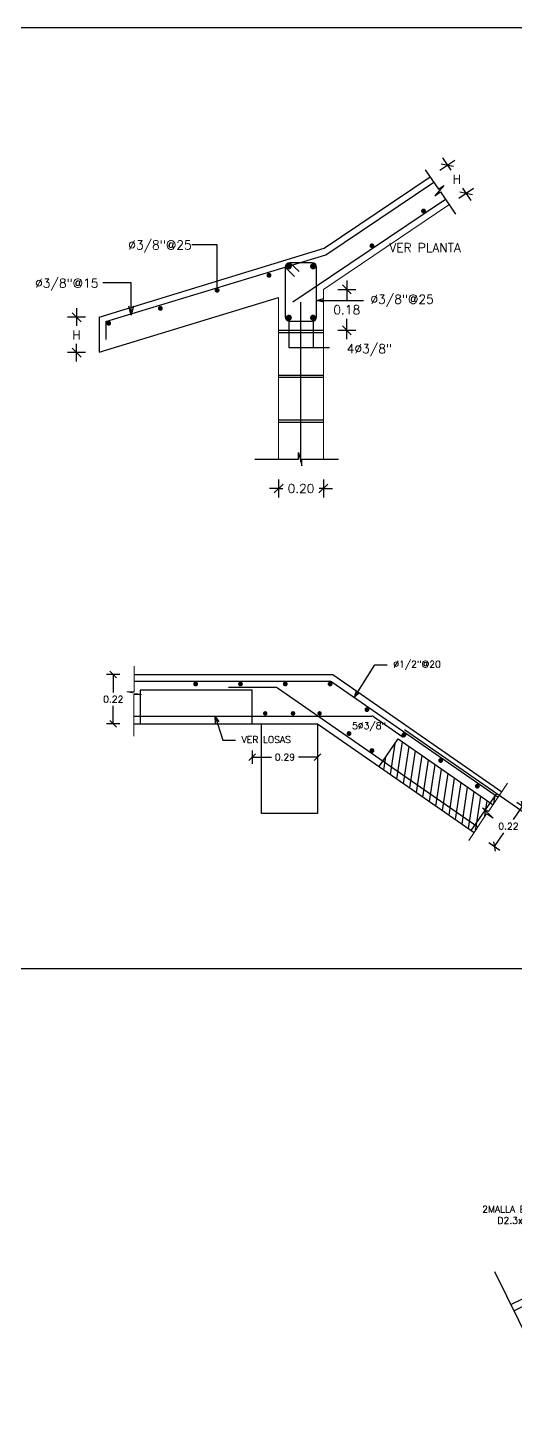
# Model space of a CAD drawing. Header units: metres. Extents: x -44 to 358, y -246 to 48.
# Drawn here: x 22.77 to 24.94, y -8.4 to -2.26 of the extents above; entities that cross this region are included whole.
import ezdxf

# ---------------------------------------------------------------- set-up
doc = ezdxf.new("R2010")
doc.units = ezdxf.units.M
doc.header["$LTSCALE"] = 0.3
doc.header["$PDMODE"] = 3
for name, pattern in [('CONTINU', [0]), ('CONTINUA', [0]), ('HIDDEN', [9.525, 6.35, -3.175])]:
    doc.linetypes.add(name, pattern=pattern)
for name, color, linetype in [('ACERO', 5, 'Continuous'), ('BP', 3, 'Continuous'), ('DIMTEXTO', 4, 'Continuous'), ('HATCH', 8, 'Continuous'), ('MALLA', 2, 'Continuous'), ('SECCION', 1, 'Continuous')]:
    doc.layers.add(name, color=color, linetype=linetype)
for name, color, linetype, lineweight in [('corte', 7, 'Continuous', 30), ('DETALLES', 7, 'Continuous', 20), ('VIGAS', 1, 'HIDDEN', 15)]:
    doc.layers.add(name, color=color, linetype=linetype, lineweight=lineweight)
doc.styles.add('RomanS', font='romans.shx')
doc.styles.add('SMPLEX', font='simplex.shx')
doc.dimstyles.new('D-15', dxfattribs={"dimscale": 0.15, "dimtxt": 0.2, "dimasz": 0.2, "dimexe": 0.18, "dimexo": 0.2, "dimgap": 0.1, "dimtad": 0, "dimtih": 1, "dimtoh": 1, "dimzin": 0, "dimdsep": 46, "dimtxsty": 'SMPLEX', "dimblk": 'OBLIQUE', "dimcen": 0.09, "dimdle": 0.2, "dimclrd": 4, "dimclre": 4, "dimclrt": 4, "dimadec": 0, "dimazin": 0, "dimtfac": 1, "dimtofl": 0, "dimtmove": 0, "dimatfit": 3, "dimldrblk": 'OPEN30', "dimfxl": 1, "dimtolj": 1, "dimtzin": 0, "dimarcsym": 0})
doc.dimstyles.new('DIM-15', dxfattribs={"dimscale": 0.15, "dimtxt": 0.2, "dimasz": 0.2, "dimexe": 0.2, "dimexo": 0.1, "dimgap": 0.1, "dimtad": 0, "dimtih": 1, "dimtoh": 1, "dimzin": 0, "dimdsep": 46, "dimtxsty": 'RomanS', "dimblk1": 'OBLIQUE', "dimblk2": 'OBLIQUE', "dimsah": 1, "dimcen": 0.09, "dimclrd": 4, "dimclre": 4, "dimclrt": 4, "dimadec": 0, "dimazin": 0, "dimtfac": 1, "dimtofl": 0, "dimtmove": 1, "dimatfit": 3, "dimldrblk": 'OBLIQUE', "dimfxl": 0.2, "dimfxlon": 1, "dimtolj": 1, "dimtzin": 0, "dimarcsym": 0})
doc.dimstyles.new('DIM-20', dxfattribs={"dimscale": 0.2, "dimtxt": 0.2, "dimasz": 0.2, "dimexe": 0.2, "dimexo": 0.2, "dimgap": 0.1, "dimtad": 0, "dimtih": 1, "dimtoh": 1, "dimzin": 0, "dimdsep": 46, "dimtxsty": 'SMPLEX', "dimblk1": 'OBLIQUE', "dimblk2": 'OBLIQUE', "dimsah": 1, "dimcen": 0.2, "dimdle": 0.2, "dimclrd": 4, "dimclre": 4, "dimclrt": 4, "dimadec": 0, "dimazin": 0, "dimtfac": 1, "dimtmove": 1, "dimatfit": 3, "dimldrblk": 'OPEN30', "dimfxl": 0.2, "dimfxlon": 1, "dimtolj": 1, "dimtzin": 0, "dimarcsym": 0})
pattern_1 = [(81.40018, (-5.57818, -19.84356), (-0.03139303, 0.004747647), [])]

# ---------------------------------------------------------------- blocks, each defined once
blk = doc.blocks.new('_OBLIQUE')
at = {"color": 0, "linetype": 'ByBlock'}
blk.add_line((-0.5, -0.5), (0.5, 0.5), dxfattribs=at)
blk = doc.blocks.new('*D412')
at = {"layer": 'DEFPOINTS', "color": 0, "transparency": 16777216}
for p in [(23.8855, -4.1883), (24.0855, -4.1883), (24.0855, -4.32)]:
    blk.add_point(p, dxfattribs=at)
at = {"layer": 'DIMTEXTO', "color": 4, "lineweight": -2, "transparency": 16777216}
for p, q in [((23.8855, -4.28), (23.8855, -4.36)), ((24.0855, -4.28), (24.0855, -4.36)), ((23.8855, -4.32), (23.8455, -4.32)), ((23.8855, -4.32), (23.9045, -4.32)), ((24.0855, -4.32), (24.0664, -4.32)), ((24.0855, -4.32), (24.1255, -4.32))]:
    blk.add_line(p, q, dxfattribs=at)
at = {"layer": 'DIMTEXTO', "color": 4, "lineweight": -2, "transparency": 16777216, "xscale": 0.04000000000000001, "yscale": 0.04000000000000001, "zscale": 0.04000000000000001}
blk.add_blockref('_OBLIQUE', (23.8855, -4.32), dxfattribs=at)
at = {"layer": 'DIMTEXTO', "color": 4, "lineweight": -2, "transparency": 16777216, "xscale": 0.04000000000000001, "yscale": 0.04000000000000001, "zscale": 0.04000000000000001, "rotation": 180}
blk.add_blockref('_OBLIQUE', (24.0855, -4.32), dxfattribs=at)
at = {"layer": 'DIMTEXTO', "color": 4, "transparency": 16777216, "insert": (23.9855, -4.32), "char_height": 0.04, "attachment_point": 5, "style": 'SMPLEX'}
blk.add_mtext('\\A1;0.20', dxfattribs=at)
blk = doc.blocks.new('_Open30')
at = {"color": 0, "lineweight": -2}
for p, q in [((-1, 0.27), (0, 0)), ((0, 0), (-1, -0.27)), ((0, 0), (-1, 0))]:
    blk.add_line(p, q, dxfattribs=at)
blk = doc.blocks.new('*D413')
at = {"layer": 'DEFPOINTS', "color": 0, "transparency": 16777216}
for p in [(24.0855, -3.4305), (24.1901, -3.4305), (23.9855, -3.6132)]:
    blk.add_point(p, dxfattribs=at)
at = {"layer": 'DIMTEXTO', "color": 4, "lineweight": -2, "transparency": 16777216}
for p, q in [((24.1501, -3.4305), (24.2301, -3.4305)), ((24.1901, -3.3905), (24.1901, -3.4819)), ((24.1901, -3.6532), (24.1901, -3.5619)), ((24.1501, -3.6132), (24.2301, -3.6132))]:
    blk.add_line(p, q, dxfattribs=at)
at = {"layer": 'DIMTEXTO', "color": 4, "lineweight": -2, "transparency": 16777216, "xscale": 0.04000000000000001, "yscale": 0.04000000000000001, "zscale": 0.04000000000000001}
for p, rotation in [((24.1901, -3.4305), 90), ((24.1901, -3.6132), 270)]:
    blk.add_blockref('_OBLIQUE', p, dxfattribs=dict(at, rotation=rotation))
at = {"layer": 'DIMTEXTO', "color": 4, "transparency": 16777216, "insert": (24.1901, -3.5219), "char_height": 0.04, "attachment_point": 5, "style": 'SMPLEX'}
blk.add_mtext('\\A1;0.18', dxfattribs=at)
blk = doc.blocks.new('*D556')
at = {"layer": 'DEFPOINTS', "color": 0, "transparency": 16777216}
for p in [(24.5106, -2.9628), (24.7226, -3.0008), (24.5945, -3.0872)]:
    blk.add_point(p, dxfattribs=at)
at = {"layer": 'DIMTEXTO', "color": 4, "lineweight": -2, "transparency": 16777216}
for p, q in [((24.6055, -2.8988), (24.6718, -2.8541)), ((24.6163, -2.8433), (24.6536, -2.8986)), ((24.6894, -3.0231), (24.7557, -2.9784)), ((24.7449, -3.0339), (24.7076, -2.9786))]:
    blk.add_line(p, q, dxfattribs=at)
at = {"layer": 'DIMTEXTO', "color": 4, "lineweight": -2, "transparency": 16777216, "xscale": 0.04000000000000001, "yscale": 0.04000000000000001, "zscale": 0.04000000000000001}
for p, rotation in [((24.6387, -2.8764), 123.9999999999959), ((24.7226, -3.0008), 303.9999999999959)]:
    blk.add_blockref('_OBLIQUE', p, dxfattribs=dict(at, rotation=rotation))
at = {"layer": 'DIMTEXTO', "color": 4, "transparency": 16777216, "insert": (24.6806, -2.9386), "char_height": 0.04, "attachment_point": 5, "style": 'SMPLEX'}
blk.add_mtext('\\A1;H', dxfattribs=at)
blk = doc.blocks.new('*D407')
at = {"layer": 'DEFPOINTS', "color": 0, "linetype": 'Continuous', "transparency": 16777216}
for p in [(23.1479, -5.1511), (23.2407, -5.1511), (23.2392, -5.3711)]:
    blk.add_point(p, dxfattribs=at)
at = {"layer": 'DIMTEXTO', "color": 4, "linetype": 'Continuous', "lineweight": -2, "transparency": 16777216}
for p, q in [((23.1779, -5.1511), (23.1179, -5.1511)), ((23.1479, -5.1511), (23.1479, -5.2311)), ((23.1479, -5.3711), (23.1479, -5.2911)), ((23.1779, -5.3711), (23.1179, -5.3711))]:
    blk.add_line(p, q, dxfattribs=at)
at = {"layer": 'DIMTEXTO', "color": 4, "linetype": 'Continuous', "lineweight": -2, "transparency": 16777216, "xscale": 0.03, "yscale": 0.03, "zscale": 0.03}
for p, rotation in [((23.1479, -5.1511), 90), ((23.1479, -5.3711), 270)]:
    blk.add_blockref('_OBLIQUE', p, dxfattribs=dict(at, rotation=rotation))
at = {"layer": 'DIMTEXTO', "color": 4, "linetype": 'Continuous', "lineweight": 0, "transparency": 16777216, "insert": (23.1479, -5.2611), "char_height": 0.03, "attachment_point": 5, "style": 'RomanS'}
blk.add_mtext('\\A1;0.22', dxfattribs=at)
blk = doc.blocks.new('*D554')
at = {"layer": 'DEFPOINTS', "color": 0, "linetype": 'Continuous', "transparency": 16777216}
for p in [(24.8814, -5.6744), (24.7567, -5.8557), (24.8486, -5.9189)]:
    blk.add_point(p, dxfattribs=at)
at = {"layer": 'DIMTEXTO', "color": 4, "linetype": 'Continuous', "lineweight": -2, "transparency": 16777216}
for p, q in [((24.9733, -5.7377), (24.9316, -5.7983)), ((24.9486, -5.7207), (24.9981, -5.7547)), ((24.8486, -5.9189), (24.8903, -5.8583)), ((24.8239, -5.9019), (24.8733, -5.9359))]:
    blk.add_line(p, q, dxfattribs=at)
at = {"layer": 'DIMTEXTO', "color": 4, "linetype": 'Continuous', "lineweight": -2, "transparency": 16777216, "xscale": 0.03, "yscale": 0.03, "zscale": 0.03}
for p, rotation in [((24.9733, -5.7377), 55.46447371780808), ((24.8486, -5.9189), 235.4644737178081)]:
    blk.add_blockref('_OBLIQUE', p, dxfattribs=dict(at, rotation=rotation))
at = {"layer": 'DIMTEXTO', "color": 4, "linetype": 'Continuous', "lineweight": 0, "transparency": 16777216, "insert": (24.911, -5.8283), "char_height": 0.03, "attachment_point": 5, "style": 'RomanS'}
blk.add_mtext('\\A1;0.22', dxfattribs=at)
blk = doc.blocks.new('*D561')
at = {"layer": 'DEFPOINTS', "color": 0, "linetype": 'Continuous', "transparency": 16777216}
for p in [(23.7683, -5.3711), (24.0594, -5.3711), (23.7683, -5.5197)]:
    blk.add_point(p, dxfattribs=at)
at = {"layer": 'DIMTEXTO', "color": 4, "linetype": 'Continuous', "lineweight": -2, "transparency": 16777216}
for p, q in [((23.7683, -5.4897), (23.7683, -5.5497)), ((23.7683, -5.5197), (23.8539, -5.5197)), ((24.0594, -5.5197), (23.9739, -5.5197)), ((24.0594, -5.4897), (24.0594, -5.5497))]:
    blk.add_line(p, q, dxfattribs=at)
at = {"layer": 'DIMTEXTO', "color": 4, "linetype": 'Continuous', "lineweight": -2, "transparency": 16777216, "xscale": 0.03, "yscale": 0.03, "zscale": 0.03, "rotation": 180}
blk.add_blockref('_OBLIQUE', (23.7683, -5.5197), dxfattribs=at)
at = {"layer": 'DIMTEXTO', "color": 4, "linetype": 'Continuous', "lineweight": -2, "transparency": 16777216, "xscale": 0.03, "yscale": 0.03, "zscale": 0.03}
blk.add_blockref('_OBLIQUE', (24.0594, -5.5197), dxfattribs=at)
at = {"layer": 'DIMTEXTO', "color": 4, "linetype": 'Continuous', "lineweight": 0, "transparency": 16777216, "insert": (23.9139, -5.5197), "char_height": 0.03, "attachment_point": 5, "style": 'RomanS'}
blk.add_mtext('\\A1;0.29', dxfattribs=at)
blk = doc.blocks.new('*D562')
at = {"layer": 'DEFPOINTS', "color": 0, "transparency": 16777216}
for p in [(22.9841, -3.5553), (23.0854, -3.5553), (23.0854, -3.7131)]:
    blk.add_point(p, dxfattribs=at)
at = {"layer": 'DIMTEXTO', "color": 4, "lineweight": -2, "transparency": 16777216}
for p, q in [((23.0241, -3.5553), (22.9441, -3.5553)), ((22.9841, -3.5153), (22.9841, -3.5942)), ((22.9841, -3.7531), (22.9841, -3.6742)), ((23.0241, -3.7131), (22.9441, -3.7131))]:
    blk.add_line(p, q, dxfattribs=at)
at = {"layer": 'DIMTEXTO', "color": 4, "lineweight": -2, "transparency": 16777216, "xscale": 0.04000000000000001, "yscale": 0.04000000000000001, "zscale": 0.04000000000000001}
for p, rotation in [((22.9841, -3.5553), 90), ((22.9841, -3.7131), 270)]:
    blk.add_blockref('_OBLIQUE', p, dxfattribs=dict(at, rotation=rotation))
at = {"layer": 'DIMTEXTO', "color": 4, "transparency": 16777216, "insert": (22.9841, -3.6342), "char_height": 0.04, "attachment_point": 5, "style": 'SMPLEX'}
blk.add_mtext('\\A1;H', dxfattribs=at)

msp = doc.modelspace()

# ---------------------------------------------------------------- hatches: boundary and pattern name
at = {"layer": 'HATCH'}
h = msp.add_hatch(dxfattribs=at)
h.set_pattern_fill('ANSI31', color=256, scale=0.01, angle=36.40018224)
h.set_pattern_definition(pattern_1)
h.paths.add_polyline_path([(24.83017, -5.724039), (24.4195723, -5.4387155), (24.3339752, -5.5618949), (24.744573, -5.8472183)])
h = msp.add_hatch(dxfattribs=at)
h.set_pattern_fill('ANSI31', color=256, scale=0.01, angle=36.40018224)
h.set_pattern_definition(pattern_1)
h.paths.add_polyline_path([(24.8428138, -5.7922967), (24.8071276, -5.7571985), (24.744573, -5.8472183), (24.7576911, -5.8563341), (24.813686, -5.772777)])
h.paths.add_polyline_path([(24.8217986, -5.7634303), (24.8703076, -5.6910437), (24.8587024, -5.6829792), (24.8088343, -5.7547424)])

# ---------------------------------------------------------------- linework, layer by layer
at = {"layer": 'ACERO'}
for p, q in [((24.0964252, -3.2764562), (24.577884, -2.9517081)), ((23.1154484, -3.5747888), (24.0964252, -3.2764562)), ((23.9379683, -3.3131615, 0.4671289), (23.9781364, -3.3514404, 0.4671289)), ((23.9192628, -3.3364015, 0.4671289), (23.9572397, -3.3725924, 0.4671289)), ((23.985451, -4.2009222), (23.985451, -3.4876456)), ((23.1154484, -3.5747888), (23.1154485, -3.6550038)), ((23.2407125, -5.1811053), (24.1142514, -5.1811053)), ((23.6615901, -5.2077905), (23.8716473, -5.2077905)), ((23.880207, -5.2104726), (24.7741967, -5.8317041)), ((24.1228111, -5.1837874), (24.8647399, -5.6993521)), ((23.2391765, -5.3363067), (24.301063, -5.3363067)), ((24.3096228, -5.3389888), (24.4421548, -5.431085)), ((24.9357699, -7.9922355), (26.0550756, -7.4415771))]:
    msp.add_line(p, q, dxfattribs=at)
msp.add_lwpolyline([(24.629976, -3.0289377), (23.9495971, -3.487859)], dxfattribs=at)
for points, const_width in [([(24.5268033, -3.0806426, -1), (24.5376033, -3.0806426, -1)], 0.0108), ([(24.2966338, -3.2358938, -1), (24.3074338, -3.2358938, -1)], 0.0108), ([(23.9246404, -3.3278355, 1), (23.9381404, -3.3278355, 1)], 0.0135), ([(24.0462616, -3.3278355, -1), (24.0327616, -3.3278355, -1)], 0.0135), ([(23.8376137, -3.3678341, -1), (23.8484137, -3.3678341, -1)], 0.0108), ([(23.6060371, -3.434768, -1), (23.6168371, -3.434768, -1)], 0.0108), ([(23.3529554, -3.5155761, -1), (23.3637554, -3.5155761, -1)], 0.0108), ([(23.9246404, -3.557121, -1), (23.9381404, -3.557121, -1)], 0.0135), ([(24.0462616, -3.557121, 1), (24.0327616, -3.557121, 1)], 0.0135), ([(23.1222256, -3.5820884, -1), (23.1330256, -3.5820884, -1)], 0.0108), ([(23.5101181, -5.1930977, -1), (23.5209181, -5.1930977, -1)], 0.0108), ([(23.7101181, -5.1930977, -1), (23.7209181, -5.1930977, -1)], 0.0108), ([(23.9101181, -5.1930977, -1), (23.9209181, -5.1930977, -1)], 0.0108), ([(24.1101181, -5.1930977, -1), (24.1209181, -5.1930977, -1)], 0.0108), ([(23.8310114, -5.323643, -1), (23.8211345, -5.3252074, -1)], 0.01), ([(23.9549609, -5.323643, -1), (23.945084, -5.3252074, -1)], 0.01), ([(24.0734022, -5.323643, -1), (24.0635253, -5.3252074, -1)], 0.01), ([(24.2743383, -5.3075779, -1), (24.2851383, -5.3075779, -1)], 0.0108), ([(24.1945633, -5.4146206, -1), (24.2053633, -5.4146206, -1)], 0.0108), ([(24.4390915, -5.4209639, -1), (24.4498915, -5.4209639, -1)], 0.0108), ([(24.2969299, -5.4905887, -1), (24.3077299, -5.4905887, -1)], 0.0108), ([(24.6031527, -5.5350242, -1), (24.6139527, -5.5350242, -1)], 0.0108), ([(24.767071, -5.6496142, -1), (24.777871, -5.6496142, -1)], 0.0108)]:
    msp.add_lwpolyline(points, format="xyb", close=True, dxfattribs=dict(at, const_width=const_width))
msp.add_lwpolyline([(23.935451, -3.5732426), (24.035451, -3.5732426, 0.414213562), (24.055451, -3.5532426), (24.055451, -3.3317139, 0.414213562), (24.035451, -3.3117139), (23.935451, -3.3117139, 0.414213562), (23.915451, -3.3317139), (23.915451, -3.5532426, 0.414213562)], format="xyb", close=True, dxfattribs=at)
for centre in [(23.8716473, -5.2227905), (24.1142514, -5.1961053), (24.301063, -5.3513067)]:
    msp.add_arc(centre, 0.015, 55.20464681, 90, dxfattribs=at)
at = {"layer": 'BP'}
for points in [[(24.5403565, -2.8960713), (24.5988344, -2.9827683), (24.6233799, -2.9662122), (24.5827006, -3.0121612), (24.6074157, -2.9954907), (24.6745571, -3.0950319)], [(23.7792016, -4.1883024), (23.9745451, -4.1883024), (23.9745451, -4.1586952), (23.9898911, -4.2181142), (23.9898911, -4.1883024), (24.1532665, -4.1883024)], [(25.1375397, -8.4023665), (25.020722, -8.1649148), (24.9878643, -8.1810796), (25.0474504, -8.1258874), (25.0104717, -8.1440796), (24.8504386, -7.8187854)]]:
    msp.add_lwpolyline(points, dxfattribs=at)
at = {"layer": 'corte'}
msp.add_line((24.9225268, -7.9653167), (26.0616971, -7.4048856), dxfattribs=at)
at = {"layer": 'DIMTEXTO', "ltscale": 0.0025}
msp.add_line((24.0395116, -3.557121), (24.0395116, -3.6904562), dxfattribs=at)
at = {"layer": 'DIMTEXTO', "color": 4}
msp.add_lwpolyline([(23.6114371, -3.434768), (23.6114371, -3.2319137), (23.4983119, -3.2319137)], dxfattribs=at)
at = {"layer": 'DIMTEXTO'}
msp.add_lwpolyline([(23.9313904, -3.557121), (23.9313904, -3.6904562), (24.1133076, -3.6904562)], dxfattribs=at)
at = {"layer": 'HATCH'}
for p, q in [((23.885451, -3.6132426), (24.085451, -3.6132426)), ((23.885451, -3.6232426), (24.085451, -3.6232426)), ((23.885451, -3.8132426), (24.085451, -3.8132426)), ((23.885451, -3.8232426), (24.085451, -3.8232426)), ((23.885451, -4.0132426), (24.085451, -4.0132426)), ((23.885451, -4.0232426), (24.085451, -4.0232426))]:
    msp.add_line(p, q, dxfattribs=at)
at = {"layer": 'MALLA'}
msp.add_lwpolyline([(29.2905005, -6.4648567), (21.515327, -6.4648567), (21.515327, -2.2610105), (29.2905005, -2.2610105)], close=True, dxfattribs=at)
at = {"layer": 'SECCION', "linetype": 'CONTINU'}
for p, q in [((24.0889024, -3.247247), (24.5619905, -2.928145)), ((23.0854484, -3.5553066), (24.0889024, -3.247247)), ((23.0854485, -3.7108947), (23.885451, -3.467575)), ((23.0854484, -3.5553066), (23.0854485, -3.7108947)), ((23.2407125, -5.1511053), (24.1283515, -5.1511053)), ((24.1283515, -5.1511053), (24.8814431, -5.674427)), ((23.2407125, -5.3711053), (24.0594175, -5.3711053)), ((24.0594175, -5.3711053), (24.7576911, -5.8563341))]:
    msp.add_line(p, q, dxfattribs=at)
at = {"layer": 'SECCION', "color": 8, "linetype": 'CONTINU', "ltscale": 0.001}
for p, q in [((23.7682949, -5.2211053), (23.2682949, -5.2211053)), ((23.2682949, -5.2211053), (23.2682949, -5.3711053)), ((23.7682949, -5.3711053), (23.7682949, -5.2211053)), ((23.8094175, -5.7711053), (23.8094175, -5.3711053)), ((24.0594175, -5.3711053), (24.0594175, -5.7711053)), ((25.0252134, -5.7986874), (24.4481046, -5.3976558)), ((24.3339752, -5.5618949), (24.4195723, -5.4387155)), ((24.4195723, -5.4387155), (24.8432882, -5.7331548)), ((24.744573, -5.8472183), (24.8587024, -5.6829792)), ((24.0594175, -5.7711053), (23.8094175, -5.7711053))]:
    msp.add_line(p, q, dxfattribs=at)
at = {"layer": 'VIGAS', "linetype": 'CONTINUA'}
for points in [[(24.6458695, -3.0525007), (24.085451, -3.4305077), (24.085451, -4.1883024)], [(23.885451, -3.467575), (23.885451, -4.1883024)]]:
    msp.add_lwpolyline(points, dxfattribs=at)
at = {"layer": 'VIGAS', "color": 3, "linetype": 'Continuous'}
for points in [[(23.2407125, -5.1128894), (23.2407125, -5.2280757), (23.2092243, -5.2280757), (23.2742399, -5.2403564), (23.2391765, -5.2403564), (23.2391765, -5.4267601)], [(24.9075884, -5.6354122), (24.8217986, -5.7634303), (24.7956408, -5.7459009), (24.8428138, -5.7922967), (24.813686, -5.772777), (24.7340588, -5.8915989)]]:
    msp.add_lwpolyline(points, dxfattribs=at)

# ---------------------------------------------------------------- texts
at = {"layer": 'DETALLES', "color": 4, "insert": (23.8306005, -5.4416648), "char_height": 0.03, "attachment_point": 5, "style": 'SMPLEX'}
msp.add_mtext('\\A1;VER LOSAS', dxfattribs=at)
at = {"layer": 'DIMTEXTO', "color": 4, "attachment_point": 5, "style": 'SMPLEX'}
for s, insert, char_height in [('\\A1;{\\Fromans|c0;%%C3/8"@25}', (23.3561907, -3.2392724, 0.211124), 0.04), ('{\\Fromans|c0;VER PLANTA}', (24.5392257, -3.2444999), 0.04), ('\\A1;{\\Fromans|c0;%%C3/8"@15}', (22.9406016, -3.4096886, 0.211124), 0.04), ('\\A1;{\\Fromans|c0;%%C3/8"@25}', (24.4366739, -3.4814375, 0.211124), 0.04), ('\\A1;{\\Fromans|c0;4%%C3/8"}', (24.2908942, -3.7024511, 0.211124), 0.04), ('5%%C3/8"', (24.2895663, -5.3846161), 0.03), ('{\\fSimplex|b0|i0|c0|p2;2MALLA ELECTRO-SOLDADA\\PD2.3xD2.3-100x100}', (25.0692437, -7.5640368, -0.5410026), 0.03)]:
    msp.add_mtext(s, dxfattribs=dict(at, insert=insert, char_height=char_height))
at = {"layer": 'DIMTEXTO', "insert": (24.3974193, -5.1093455), "char_height": 0.03, "attachment_point": 4, "style": 'RomanS'}
msp.add_mtext('%%C1/2"@20', dxfattribs=at)

# ---------------------------------------------------------------- dimensions: what is measured, and where the dimension line sits
at = {"layer": 'DIMTEXTO'}
dim = msp.add_aligned_dim(p1=(24.5106068, -2.9628038), p2=(24.5944858, -3.0871594), distance=0.1544784, text='H', dimstyle='DIM-20', dxfattribs=at)
dim.commit()
dim.dimension.update_dxf_attribs({"geometry": '*D556', "text_midpoint": (24.6806146, -2.9385984)})
dim = msp.add_linear_dim(base=(24.190149, -3.4305077), p1=(23.985451, -3.6132426), p2=(24.085451, -3.4305077), angle=90, dimstyle='DIM-20', dxfattribs=at)
dim.commit()
dim.dimension.update_dxf_attribs({"geometry": '*D413', "text_midpoint": (24.190149, -3.5218751)})
dim = msp.add_linear_dim(base=(22.9841286, -3.5553066), p1=(23.0854485, -3.7130677), p2=(23.0854484, -3.5553066), angle=90, text='H', dimstyle='DIM-20', dxfattribs=at)
dim.commit()
dim.dimension.update_dxf_attribs({"geometry": '*D562', "text_midpoint": (22.9841286, -3.6341872)})
dim = msp.add_linear_dim(base=(24.085451, -4.3200491), p1=(23.885451, -4.1883024), p2=(24.085451, -4.1883024), dimstyle='DIM-20', dxfattribs=at)
dim.commit()
dim.dimension.update_dxf_attribs({"geometry": '*D412', "text_midpoint": (23.985451, -4.3200491)})
at = {"layer": 'DIMTEXTO', "linetype": 'Continuous', "lineweight": 0}
dim = msp.add_linear_dim(base=(23.1479449, -5.1511053), p1=(23.2391765, -5.3711053), p2=(23.2407125, -5.1511053), angle=90, text='0.22', dimstyle='DIM-15', dxfattribs=at)
dim.commit()
dim.dimension.update_dxf_attribs({"geometry": '*D407', "text_midpoint": (23.1479449, -5.2611053)})
dim = msp.add_linear_dim(base=(23.7682949, -5.5196851), p1=(24.0594175, -5.3711053), p2=(23.7682949, -5.3711053), dimstyle='DIM-15', dxfattribs=at)
dim.commit()
dim.dimension.update_dxf_attribs({"geometry": '*D561', "text_midpoint": (23.9138562, -5.5196851)})
dim = msp.add_aligned_dim(p1=(24.8814431, -5.674427), p2=(24.7567201, -5.8556593), distance=0.1115593, text='0.22', dimstyle='DIM-15', dxfattribs=at)
dim.commit()
dim.dimension.update_dxf_attribs({"geometry": '*D554', "text_midpoint": (24.9109814, -5.8282881)})

# ---------------------------------------------------------------- leaders
at = {"layer": 'DIMTEXTO'}
msp.add_leader([(23.228061, -3.5461863), (23.228061, -3.4019572), (23.1018191, -3.4019572)], dimstyle='DIM-20', dxfattribs=at)
at = {"layer": 'DIMTEXTO', "color": 4}
msp.add_leader([(24.0565536, -3.4797592, 0.3944684), (24.2642316, -3.4797592, 0.3944684)], dimstyle='D-15', override={"dimgap": 0.1, "dimtad": 0}, dxfattribs=at)
at = {"layer": 'DIMTEXTO', "linetype": 'Continuous', "lineweight": 0}
msp.add_leader([(24.2241419, -5.2517699), (24.3154233, -5.1078481), (24.370064, -5.1078481)], dimstyle='D-15', dxfattribs=at)
at = {"layer": 'DIMTEXTO', "linetype": 'Continuous'}
msp.add_leader([(23.6021882, -5.3366553), (23.63697, -5.4435341), (23.6929186, -5.4435341)], dimstyle='D-15', dxfattribs=at)

doc.saveas('drawing.dxf')
